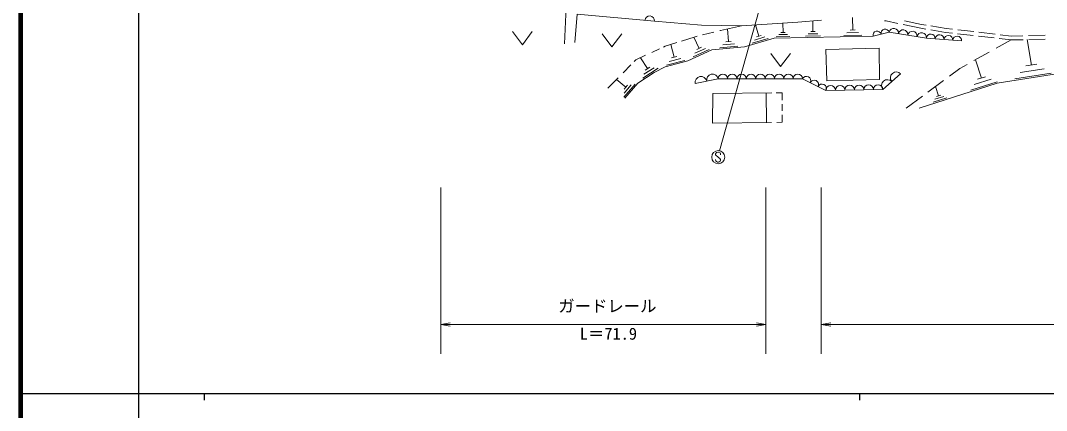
# Model space of a CAD drawing. Units: millimetres, scale not verified. Extents: x -49731810 to 680000, y -249061936 to 380000.
# Drawn here: x 40000 to 196504, y 202409 to 261925 of the extents above; entities that cross this region are included whole.
import ezdxf
from ezdxf.enums import TextEntityAlignment as Align

# ---------------------------------------------------------------- set-up
doc = ezdxf.new("R2010")
doc.units = ezdxf.units.MM
doc.header["$LTSCALE"] = 1000
for name, color, linetype, lineweight in [('M-BGD', 7, 'Continuous', 13), ('M-STR-STR3', 7, 'Continuous', 13), ('M-TTL', 2, 'Continuous', 140), ('M-TTL-BAND', 7, 'Continuous', 25), ('M-TTL-TXT', 7, 'Continuous', 13)]:
    doc.layers.add(name, color=color, linetype=linetype, lineweight=lineweight)
doc.styles.add('ＭＳ ゴシック', font='')
doc.styles.get('ＭＳ ゴシック').set_extended_font_data('MS Gothic')

# ---------------------------------------------------------------- blocks, each defined once
blk = doc.blocks.new('open_arrow')
at = {"color": 0, "linetype": 'Continuous', "lineweight": -2}
blk.add_lwpolyline([(7.5, 1.25), (0, 0), (7.5, -1.25)], dxfattribs=at)

msp = doc.modelspace()

# ---------------------------------------------------------------- linework, layer by layer
at = {"layer": 'M-BGD'}
for p, q in [((123244, 263940), (122971, 258342)), ((124540, 258549), (124923, 262893)), ((124923, 262893), (136703, 261815)), ((136703, 261815), (143862, 261190)), ((149978, 261120), (158596, 261676)), ((156283, 261526), (156313, 260086)), ((158596, 261676), (162175, 261954)), ((160843, 261856), (160883, 260246)), ((166903, 262376), (166943, 260486)), ((171781, 261901), (172033, 261868)), ((172033, 261868), (173818, 261491)), ((174827, 261891), (177454, 261335)), ((115053, 260230), (116553, 258230)), ((116553, 258230), (118053, 260230)), ((128708, 259888), (130208, 257888)), ((130208, 257888), (131708, 259888)), ((143862, 261190), (149978, 261120)), ((144044, 259723), (145751, 260150)), ((146659, 260377), (146752, 260400)), ((146752, 260400), (149959, 261121)), ((147823, 260636), (147993, 258716)), ((152123, 261256), (152633, 259546)), ((156623, 260086), (156003, 260076)), ((161633, 259916), (160133, 259886)), ((161223, 260246), (160533, 260236)), ((167833, 260096), (166073, 260056)), ((167343, 260486), (166533, 260476)), ((172513, 260128), (170055, 259523)), ((178177, 259238), (172513, 260128)), ((174639, 261317), (177341, 260746)), ((177341, 260746), (178108, 260616)), ((177454, 261335), (178159, 261216)), ((178861, 260488), (181096, 260108)), ((178863, 261096), (181180, 260703)), ((181096, 260108), (182183, 259986)), ((181180, 260703), (182189, 260590)), ((182922, 259904), (185326, 259634)), ((182985, 260500), (185425, 260227)), ((186195, 260140), (188677, 259846)), ((138336, 257995), (140121, 258559)), ((139213, 258276), (139723, 256326)), ((140809, 258776), (142905, 259438)), ((142713, 259376), (143513, 257666)), ((142905, 259438), (143238, 259522)), ((148923, 258376), (147133, 258226)), ((148403, 258746), (147573, 258676)), ((154986, 259238), (150462, 257884)), ((154073, 259176), (151633, 258446)), ((153543, 259416), (151953, 258946)), ((153003, 259656), (152263, 259436)), ((170055, 259523), (154986, 259238)), ((157353, 259486), (155293, 259446)), ((156993, 259786), (155653, 259766)), ((162043, 259576), (159733, 259526)), ((168313, 259696), (165603, 259636)), ((183556, 258810), (178177, 259238)), ((186126, 259544), (188521, 259260)), ((191112, 258954), (188835, 257687)), ((189292, 259169), (191112, 258954)), ((189421, 259758), (191139, 259554)), ((191112, 258954), (192959, 259001)), ((191139, 259554), (192919, 259600)), ((193573, 259016), (194193, 255116)), ((193743, 259621), (196280, 259686)), ((193787, 259022), (196282, 259086)), ((136301, 257051), (137475, 257595)), ((138081, 257877), (138336, 257995)), ((145439, 257457), (141783, 255751)), ((145063, 257506), (142623, 256366)), ((144473, 257676), (142883, 256936)), ((143873, 257836), (143143, 257496)), ((150462, 257884), (145439, 257457)), ((149433, 257996), (146683, 257766)), ((154437, 256882), (155937, 254882)), ((155937, 254882), (157437, 256882)), ((162824, 257498), (170980, 257691)), ((163016, 252728), (162824, 257498)), ((170980, 257691), (171057, 252920)), ((187761, 257089), (185443, 255800)), ((131915, 253943), (133103, 255153)), ((133625, 255684), (133848, 255911)), ((133848, 255911), (135360, 256614)), ((134573, 256246), (135653, 254586)), ((141783, 255751), (138336, 254869)), ((141333, 255846), (138533, 255126)), ((140733, 256136), (138923, 255676)), ((140133, 256426), (139303, 256216)), ((184386, 255211), (183303, 254609)), ((185693, 255936), (186593, 253146)), ((195023, 255246), (193353, 254986)), ((136653, 253988), (134168, 252385)), ((137293, 254636), (134913, 253106)), ((136653, 254726), (135103, 253736)), ((136003, 254816), (135293, 254356)), ((138336, 254869), (136653, 253988)), ((171557, 251420), (174250, 253767)), ((183303, 254609), (181690, 253418)), ((188964, 252374), (204281, 254800)), ((197243, 253886), (191663, 253006)), ((196133, 254566), (192513, 253996)), ((129599, 251583), (131163, 253176)), ((130933, 252936), (132323, 251746)), ((133763, 252216), (132053, 250236)), ((133173, 252126), (132063, 250846)), ((132573, 252036), (132063, 251446)), ((134168, 252385), (132164, 250060)), ((142934, 252305), (146435, 253036)), ((146435, 253036), (159284, 253036)), ((159284, 253036), (162862, 251266)), ((171057, 252920), (163016, 252728)), ((177072, 248568), (188964, 252374)), ((180779, 252745), (178382, 250976)), ((188963, 252586), (184973, 251306)), ((188073, 252966), (185483, 252136)), ((187183, 253336), (185993, 252956)), ((145551, 246240), (145628, 250808)), ((145628, 250808), (154631, 250874)), ((153794, 246360), (153760, 250868)), ((155264, 250879), (156159, 250886)), ((156159, 250886), (156159, 249785)), ((162862, 251266), (171557, 251420)), ((179583, 251866), (180053, 250416)), ((180363, 250516), (179733, 250316)), ((156159, 249169), (156159, 248126)), ((177601, 250399), (175122, 248568)), ((181283, 250126), (179213, 249466)), ((180823, 250326), (179473, 249896)), ((156159, 247511), (156159, 246395)), ((154563, 246371), (145551, 246240)), ((156159, 246395), (155349, 246383))]:
    msp.add_line(p, q, dxfattribs=at)
for centre, radius, start, end in [((135967, 261883), 739, 354.77509, 174.77509), ((170669, 259674), 633, 13.8407, 193.8407), ((171899, 259977), 633, 13.8407, 193.8407), ((173221, 260017), 717, 351.06439, 171.06439), ((174637, 259794), 717, 351.06439, 171.06439), ((176053, 259572), 717, 351.06439, 171.06439), ((177469, 259349), 717, 351.06439, 171.06439), ((178850, 259184), 674, 355.45624, 175.45624), ((180194, 259078), 674, 355.45624, 175.45624), ((181539, 258971), 674, 355.45624, 175.45624), ((182884, 258864), 674, 355.45624, 175.45624), ((145559, 252853), 894, 11.79343, 191.79343), ((147149, 253036), 714, 0, 180), ((148576, 253036), 714, 0, 180), ((150004, 253036), 714, 0, 180), ((151432, 253036), 714, 0, 180), ((152860, 253036), 714, 0, 180), ((154287, 253036), 714, 0, 180), ((155715, 253036), 714, 0, 180), ((157143, 253036), 714, 0, 180), ((158570, 253036), 714, 0, 180), ((173577, 253180), 893, 41.06982, 221.06982), ((143809, 252487), 894, 11.79343, 191.79343), ((159881, 252741), 665, 333.68191, 153.68191), ((161073, 252151), 665, 333.68191, 153.68191), ((162266, 251561), 665, 333.68191, 153.68191), ((163587, 251279), 725, 1.01398, 181.01398), ((165036, 251304), 725, 1.01398, 181.01398), ((166485, 251330), 725, 1.01398, 181.01398), ((167934, 251356), 725, 1.01398, 181.01398), ((169383, 251381), 725, 1.01398, 181.01398), ((170832, 251407), 725, 1.01398, 181.01398), ((172230, 252006), 893, 41.06982, 221.06982)]:
    msp.add_arc(centre, radius, start, end, dxfattribs=at)
at = {"layer": 'M-STR-STR3'}
for p, q in [((104096, 236438), (104096, 211081)), ((153710, 211081), (153710, 236438)), ((162155, 211081), (162155, 236438)), ((104096, 215540), (153710, 215540)), ((162155, 215540), (475377, 215540))]:
    msp.add_line(p, q, dxfattribs=at)
at = {"layer": 'M-TTL'}
msp.add_line((40000, 380000), (40000, 20000), dxfattribs=at)
at = {"layer": 'M-TTL-BAND'}
for p, q in [((58000, 370000), (58000, 20000)), ((40000, 205000), (579000, 205000)), ((68000, 205000), (68000, 204000)), ((168000, 205000), (168000, 204000))]:
    msp.add_line(p, q, dxfattribs=at)
at = {"layer": 'M-TTL-TXT'}
for p, q in [((146633, 242048), (153756, 267388)), ((146154, 241765), (146030, 241580)), ((146030, 241580), (146033, 241449)), ((146033, 241449), (146096, 241320)), ((146096, 241320), (146352, 241138)), ((146346, 241830), (146154, 241765)), ((146467, 241828), (146346, 241830)), ((146352, 241138), (146481, 241006)), ((146718, 241709), (146467, 241828)), ((146781, 241578), (146718, 241709)), ((146781, 241449), (146781, 241578)), ((146033, 240601), (146030, 240722)), ((146072, 240498), (146033, 240601)), ((146157, 240387), (146072, 240498)), ((146344, 240327), (146157, 240387)), ((146478, 240327), (146344, 240327)), ((146578, 240356), (146478, 240327)), ((146481, 241006), (146660, 240890)), ((146720, 240448), (146578, 240356)), ((146660, 240890), (146786, 240690)), ((146781, 240580), (146720, 240448)), ((146786, 240690), (146781, 240580))]:
    msp.add_line(p, q, dxfattribs=at)
msp.add_circle((146438, 241068), 1000, dxfattribs=at)

# ---------------------------------------------------------------- block references
at = {"layer": 'M-STR-STR3', "xscale": 193, "yscale": 193}
for p in [(104096, 215540), (162155, 215540)]:
    msp.add_blockref('open_arrow', p, dxfattribs=at)
at = {"layer": 'M-STR-STR3', "xscale": 193, "yscale": 193, "rotation": 180}
msp.add_blockref('open_arrow', (153710, 215540), dxfattribs=at)

# ---------------------------------------------------------------- texts
at = {"layer": 'M-STR-STR3', "style": 'ＭＳ ゴシック'}
for s, p in [('ガードレール', (122020, 219260)), ('L＝71.9', (125310, 215045))]:
    msp.add_text(s, height=1833, dxfattribs=at).set_placement(p, align=Align.TOP_LEFT)

doc.saveas('drawing.dxf')
